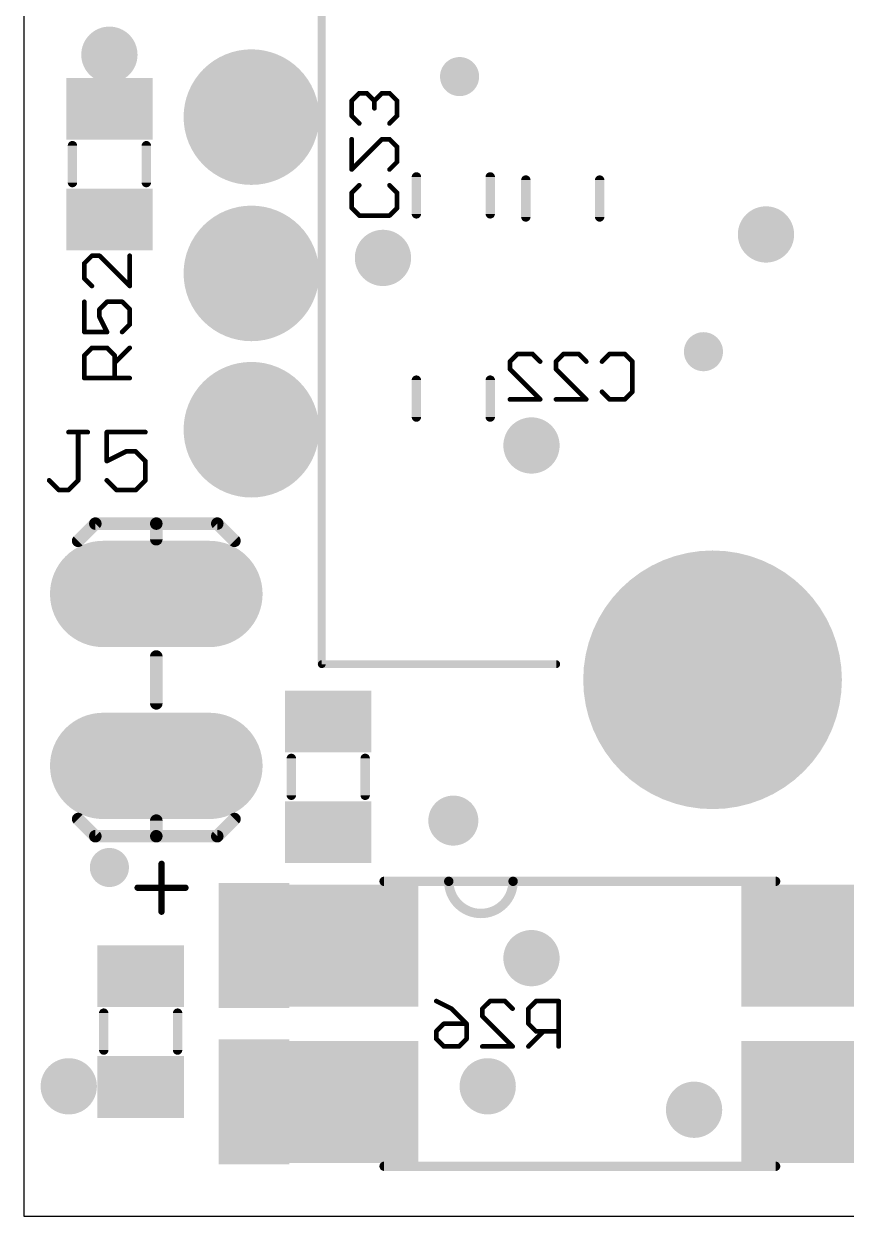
# Model space of a CAD drawing. Extents: x 0 to 96, y -11 to 42.
# Drawn here: x 74.81 to 88.17, y -11 to 8.38 of the extents above; entities that cross this region are included whole.
import ezdxf

# ---------------------------------------------------------------- set-up
doc = ezdxf.new("R2010")
doc.units = 0
for name, color, linetype in [('17', 82, 'CONTINUOUS'), ('18', 82, 'CONTINUOUS'), ('20', 7, 'CONTINUOUS'), ('21', 253, 'CONTINUOUS'), ('22', 253, 'CONTINUOUS'), ('29', 253, 'CONTINUOUS')]:
    doc.layers.add(name, color=color, linetype=linetype)

# ---------------------------------------------------------------- blocks, each defined once
blk = doc.blocks.new('RECT')
blk.add_solid([(-0.5, -0.5), (0.5, -0.5), (-0.5, 0.5), (0.5, 0.5)])
blk = doc.blocks.new('LONGP100')
at = {"const_width": 1}
blk.add_lwpolyline([(-0.5, 0), (0.5, 0)], dxfattribs=at)
at = {"const_width": 0.5}
for points in [[(-0.5, 0.25, 1), (-0.5, -0.25)], [(0.5, -0.25, 1), (0.5, 0.25)]]:
    blk.add_lwpolyline(points, format="xyb", dxfattribs=at)
blk = doc.blocks.new('ROUNDP')
at = {"const_width": 0.5}
blk.add_lwpolyline([(0, -0.25, 1), (0, 0.25, 1), (0, -0.25)], format="xyb", dxfattribs=at)
blk = doc.blocks.new('ROUNDV')
at = {"const_width": 0.5}
blk.add_lwpolyline([(0, -0.25, 1), (0, 0.25, 1), (0, -0.25)], format="xyb", dxfattribs=at)

msp = doc.modelspace()

# ---------------------------------------------------------------- linework, layer by layer
at = {"layer": '20'}
for p, q in [((74.81, 10), (74.81, -11)), ((74.81, -11), (96, -11))]:
    msp.add_line(p, q, dxfattribs=at)
at = {"layer": '21'}
for points, const_width in [([(79.65, -2.03), (79.65, 10.67)], 0.127), ([(75.6, 5.796), (75.6, 6.396)], 0.1524), ([(76.8, 5.796), (76.8, 6.396)], 0.1524), ([(75.9158, 4.6072), (75.793, 4.4843)], 0.0762), ([(75.793, 4.4843), (75.793, 4.2386)], 0.0762), ([(76.0387, 4.6072), (75.9158, 4.6072)], 0.0762), ([(76.5302, 4.1157), (76.0387, 4.6072)], 0.0762), ([(76.5302, 4.6072), (76.5302, 4.1157)], 0.0762), ([(75.793, 4.2386), (75.9158, 4.1157)], 0.0762), ([(75.793, 3.8588), (75.793, 3.3673)], 0.0762), ([(76.0387, 3.7359), (76.1616, 3.8588)], 0.0762), ([(76.1616, 3.8588), (76.4073, 3.8588)], 0.0762), ([(76.4073, 3.8588), (76.5302, 3.7359)], 0.0762), ([(76.0387, 3.613), (76.0387, 3.7359)], 0.0762), ([(76.5302, 3.7359), (76.5302, 3.4901)], 0.0762), ([(76.1616, 3.3673), (76.0387, 3.613)], 0.0762), ([(76.5302, 3.4901), (76.4073, 3.3673)], 0.0762), ([(75.793, 3.3673), (76.1616, 3.3673)], 0.0762), ([(75.793, 2.9875), (75.9158, 3.1103)], 0.0762), ([(75.9158, 3.1103), (76.1616, 3.1103)], 0.0762), ([(76.1616, 3.1103), (76.2845, 2.9875)], 0.0762), ([(76.2845, 2.8646), (76.5302, 3.1103)], 0.0762), ([(75.793, 2.6189), (75.793, 2.9875)], 0.0762), ([(76.2845, 2.9875), (76.2845, 2.6189)], 0.0762), ([(76.5302, 2.6189), (75.793, 2.6189)], 0.0762), ([(75.5356, 1.7407), (75.8492, 1.7407)], 0.0762), ([(75.6924, 0.9569), (75.6924, 1.7407)], 0.0762), ([(76.7847, 1.7407), (76.1576, 1.7407)], 0.0762), ([(76.1576, 1.7407), (76.1576, 1.2704)], 0.0762), ([(76.1576, 1.2704), (76.4712, 1.4272)], 0.0762), ([(76.4712, 1.4272), (76.6279, 1.4272)], 0.0762), ([(76.6279, 1.4272), (76.7847, 1.2704)], 0.0762), ([(76.7847, 1.2704), (76.7847, 0.9569)], 0.0762), ([(75.2221, 0.9569), (75.3789, 0.8001)], 0.0762), ([(75.5356, 0.8001), (75.6924, 0.9569)], 0.0762), ([(76.3144, 0.8001), (76.1576, 0.9569)], 0.0762), ([(76.7847, 0.9569), (76.6279, 0.8001)], 0.0762), ([(75.3789, 0.8001), (75.5356, 0.8001)], 0.0762), ([(76.6279, 0.8001), (76.3144, 0.8001)], 0.0762), ([(75.9714, 0.254), (75.692, -0.0254)], 0.2032), ([(76.962, 0.254), (75.9714, 0.254)], 0.2032), ([(76.962, 0.254), (76.962, 0)], 0.2032), ([(76.962, 0.254), (77.9526, 0.254)], 0.2032), ([(77.9526, 0.254), (78.232, -0.0254)], 0.2032), ([(76.962, -1.905), (76.962, -2.667)], 0.2032), ([(83.46, -2.03), (79.65, -2.03)], 0.127), ([(79.156, -3.5608), (79.156, -4.1608)], 0.1524), ([(80.356, -3.5608), (80.356, -4.1608)], 0.1524), ([(75.9714, -4.826), (75.692, -4.5466)], 0.2032), ([(77.9526, -4.826), (78.232, -4.5466)], 0.2032), ([(76.962, -4.826), (76.962, -4.572)], 0.2032), ([(76.962, -4.826), (75.9714, -4.826)], 0.2032), ([(76.962, -4.826), (77.9526, -4.826)], 0.2032), ([(77.047, -5.2739), (77.047, -6.0535)], 0.1016), ([(76.6572, -5.6637), (77.4368, -5.6637)], 0.1016), ([(80.664, -5.559), (81.714, -5.559)], 0.1524), ([(81.714, -5.559), (82.759, -5.559)], 0.1524), ([(82.759, -5.559), (87.024, -5.559)], 0.1524), ([(76.108, -7.701), (76.108, -8.301)], 0.1524), ([(77.308, -7.701), (77.308, -8.301)], 0.1524), ([(87.024, -10.189), (80.664, -10.189)], 0.1524)]:
    msp.add_lwpolyline(points, dxfattribs=dict(at, const_width=const_width))
for points, const_width in [([(75.6381, 6.396, 1), (75.5619, 6.396)], 0.0762), ([(76.8381, 6.396, 1), (76.7619, 6.396)], 0.0762), ([(75.5619, 5.796, 1), (75.6381, 5.796)], 0.0762), ([(76.7619, 5.796, 1), (76.8381, 5.796)], 0.0762), ([(75.7795, 4.4978, 1), (75.8064, 4.4708)], 0.0381), ([(75.812, 4.4843, 1), (75.7739, 4.4843)], 0.0381), ([(75.9158, 4.6262, 1), (75.9158, 4.5881)], 0.0381), ([(75.9293, 4.5937, 1), (75.9024, 4.6206)], 0.0381), ([(76.0522, 4.6206, 1), (76.0252, 4.5937)], 0.0381), ([(76.0387, 4.5881, 1), (76.0387, 4.6262)], 0.0381), ([(76.5493, 4.6072, 1), (76.5112, 4.6072)], 0.0381), ([(75.8064, 4.252, 1), (75.7795, 4.2251)], 0.0381), ([(75.7739, 4.2386, 1), (75.812, 4.2386)], 0.0381), ([(75.9024, 4.1022, 1), (75.9293, 4.1292)], 0.0381), ([(76.5112, 4.1157, 1), (76.5493, 4.1157)], 0.0381), ([(76.5167, 4.1022, 1), (76.5437, 4.1292)], 0.0381), ([(75.812, 3.8588, 1), (75.7739, 3.8588)], 0.0381), ([(76.1616, 3.8778, 1), (76.1616, 3.8397)], 0.0381), ([(76.1751, 3.8453, 1), (76.1481, 3.8722)], 0.0381), ([(76.4208, 3.8722, 1), (76.3939, 3.8453)], 0.0381), ([(76.4073, 3.8397, 1), (76.4073, 3.8778)], 0.0381), ([(76.0252, 3.7494, 1), (76.0522, 3.7224)], 0.0381), ([(76.0578, 3.7359, 1), (76.0197, 3.7359)], 0.0381), ([(76.5493, 3.7359, 1), (76.5112, 3.7359)], 0.0381), ([(76.5167, 3.7224, 1), (76.5437, 3.7494)], 0.0381), ([(76.0558, 3.6215, 1), (76.0217, 3.6045)], 0.0381), ([(76.0197, 3.613, 1), (76.0578, 3.613)], 0.0381), ([(76.5112, 3.4901, 1), (76.5493, 3.4901)], 0.0381), ([(76.5437, 3.4767, 1), (76.5167, 3.5036)], 0.0381), ([(75.793, 3.3863, 1), (75.793, 3.3482)], 0.0381), ([(75.7739, 3.3673, 1), (75.812, 3.3673)], 0.0381), ([(76.1445, 3.3587, 1), (76.1786, 3.3758)], 0.0381), ([(76.1616, 3.3482, 1), (76.1616, 3.3863)], 0.0381), ([(76.3939, 3.3807, 1), (76.4208, 3.3538)], 0.0381), ([(75.9158, 3.1294, 1), (75.9158, 3.0913)], 0.0381), ([(75.9293, 3.0969, 1), (75.9024, 3.1238)], 0.0381), ([(76.1751, 3.1238, 1), (76.1481, 3.0969)], 0.0381), ([(76.1616, 3.0913, 1), (76.1616, 3.1294)], 0.0381), ([(76.5437, 3.0969, 1), (76.5167, 3.1238)], 0.0381), ([(75.812, 2.9875, 1), (75.7739, 2.9875)], 0.0381), ([(75.7795, 3.0009, 1), (75.8064, 2.974)], 0.0381), ([(76.3035, 2.9875, 1), (76.2654, 2.9875)], 0.0381), ([(76.271, 2.974, 1), (76.2979, 3.0009)], 0.0381), ([(76.271, 2.8781, 1), (76.2979, 2.8511)], 0.0381), ([(75.793, 2.6379, 1), (75.793, 2.5998)], 0.0381), ([(75.7739, 2.6189, 1), (75.812, 2.6189)], 0.0381), ([(76.2654, 2.6189, 1), (76.3035, 2.6189)], 0.0381), ([(76.5302, 2.5998, 1), (76.5302, 2.6379)], 0.0381), ([(75.5356, 1.7598, 1), (75.5356, 1.7217)], 0.0381), ([(75.7114, 1.7407, 1), (75.6734, 1.7407)], 0.0381), ([(75.8492, 1.7217, 1), (75.8492, 1.7598)], 0.0381), ([(76.1576, 1.7598, 1), (76.1576, 1.7217)], 0.0381), ([(76.1767, 1.7407, 1), (76.1386, 1.7407)], 0.0381), ([(76.7847, 1.7217, 1), (76.7847, 1.7598)], 0.0381), ([(76.4712, 1.4462, 1), (76.4712, 1.4081)], 0.0381), ([(76.4797, 1.4101, 1), (76.4626, 1.4442)], 0.0381), ([(76.6414, 1.4406, 1), (76.6144, 1.4137)], 0.0381), ([(76.6279, 1.4081, 1), (76.6279, 1.4462)], 0.0381), ([(76.1491, 1.2874, 1), (76.1661, 1.2534)], 0.0381), ([(76.1386, 1.2704, 1), (76.1767, 1.2704)], 0.0381), ([(76.8037, 1.2704, 1), (76.7656, 1.2704)], 0.0381), ([(76.7712, 1.2569, 1), (76.7982, 1.2839)], 0.0381), ([(75.2356, 0.9703, 1), (75.2086, 0.9434)], 0.0381), ([(75.6734, 0.9569, 1), (75.7114, 0.9569)], 0.0381), ([(75.7059, 0.9434, 1), (75.6789, 0.9703)], 0.0381), ([(76.1711, 0.9703, 1), (76.1441, 0.9434)], 0.0381), ([(76.7656, 0.9569, 1), (76.8037, 0.9569)], 0.0381), ([(76.7982, 0.9434, 1), (76.7712, 0.9703)], 0.0381), ([(75.3789, 0.8192, 1), (75.3789, 0.7811)], 0.0381), ([(75.3654, 0.7866, 1), (75.3923, 0.8136)], 0.0381), ([(75.5222, 0.8136, 1), (75.5491, 0.7866)], 0.0381), ([(75.5356, 0.7811, 1), (75.5356, 0.8192)], 0.0381), ([(76.3144, 0.8192, 1), (76.3144, 0.7811)], 0.0381), ([(76.3009, 0.7866, 1), (76.3279, 0.8136)], 0.0381), ([(76.6144, 0.8136, 1), (76.6414, 0.7866)], 0.0381), ([(76.6279, 0.7811, 1), (76.6279, 0.8192)], 0.0381), ([(75.9714, 0.3048, 1), (75.9714, 0.2032)], 0.1016), ([(76.0073, 0.2181, 1), (75.9355, 0.2899)], 0.1016), ([(77.0128, 0.254, 1), (76.9112, 0.254)], 0.1016), ([(76.962, 0.3048, 1), (76.962, 0.2032)], 0.1016), ([(76.962, 0.2032, 1), (76.962, 0.3048)], 0.1016), ([(77.9885, 0.2899, 1), (77.9167, 0.2181)], 0.1016), ([(77.9526, 0.2032, 1), (77.9526, 0.3048)], 0.1016), ([(75.6561, 0.0105, 1), (75.7279, -0.0613)], 0.1016), ([(76.9112, 0, 1), (77.0128, 0)], 0.1016), ([(78.1961, -0.0613, 1), (78.2679, 0.0105)], 0.1016), ([(77.0128, -1.905, 1), (76.9112, -1.905)], 0.1016), ([(79.65, -1.9983, 1), (79.65, -2.0618)], 0.0635), ([(79.6183, -2.03, 1), (79.6818, -2.03)], 0.0635), ([(83.46, -2.0618, 1), (83.46, -1.9983)], 0.0635), ([(76.9112, -2.667, 1), (77.0128, -2.667)], 0.1016), ([(79.1941, -3.5608, 1), (79.1179, -3.5608)], 0.0762), ([(80.3941, -3.5608, 1), (80.3179, -3.5608)], 0.0762), ([(79.1179, -4.1608, 1), (79.1941, -4.1608)], 0.0762), ([(80.3179, -4.1608, 1), (80.3941, -4.1608)], 0.0762), ([(75.7279, -4.5107, 1), (75.6561, -4.5825)], 0.1016), ([(78.2679, -4.5825, 1), (78.1961, -4.5107)], 0.1016), ([(77.0128, -4.572, 1), (76.9112, -4.572)], 0.1016), ([(75.9714, -4.7752, 1), (75.9714, -4.8768)], 0.1016), ([(75.9355, -4.8619, 1), (76.0073, -4.7901)], 0.1016), ([(76.962, -4.7752, 1), (76.962, -4.8768)], 0.1016), ([(76.9112, -4.826, 1), (77.0128, -4.826)], 0.1016), ([(76.962, -4.8768, 1), (76.962, -4.7752)], 0.1016), ([(77.9167, -4.7901, 1), (77.9885, -4.8619)], 0.1016), ([(77.9526, -4.8768, 1), (77.9526, -4.7752)], 0.1016), ([(77.0724, -5.2739, 1), (77.0216, -5.2739)], 0.0508), ([(76.6572, -5.6383, 1), (76.6572, -5.6891)], 0.0508), ([(77.4368, -5.6891, 1), (77.4368, -5.6383)], 0.0508), ([(80.664, -5.5209, 1), (80.664, -5.5971)], 0.0762), ([(81.714, -5.559, 1), (82.759, -5.559)], 0.1524), ([(81.7521, -5.559, 1), (81.6759, -5.559)], 0.0762), ([(81.714, -5.5209, 1), (81.714, -5.5971)], 0.0762), ([(81.714, -5.5971, 1), (81.714, -5.5209)], 0.0762), ([(82.759, -5.5209, 1), (82.759, -5.5971)], 0.0762), ([(82.7971, -5.559, 1), (82.7209, -5.559)], 0.0762), ([(82.759, -5.5971, 1), (82.759, -5.5209)], 0.0762), ([(87.024, -5.5971, 1), (87.024, -5.5209)], 0.0762), ([(77.0216, -6.0535, 1), (77.0724, -6.0535)], 0.0508), ([(76.1461, -7.701, 1), (76.0699, -7.701)], 0.0762), ([(77.3461, -7.701, 1), (77.2699, -7.701)], 0.0762), ([(76.0699, -8.301, 1), (76.1461, -8.301)], 0.0762), ([(77.2699, -8.301, 1), (77.3461, -8.301)], 0.0762), ([(80.664, -10.1509, 1), (80.664, -10.2271)], 0.0762), ([(87.024, -10.2271, 1), (87.024, -10.1509)], 0.0762)]:
    msp.add_lwpolyline(points, format="xyb", dxfattribs=dict(at, const_width=const_width))
at = {"layer": '22'}
for points, const_width in [([(80.2599, 7.2488), (80.137, 7.1259)], 0.0762), ([(80.3827, 7.2488), (80.2599, 7.2488)], 0.0762), ([(80.5056, 7.1259), (80.3827, 7.2488)], 0.0762), ([(80.6285, 7.2488), (80.5056, 7.1259)], 0.0762), ([(80.7514, 7.2488), (80.6285, 7.2488)], 0.0762), ([(80.8742, 7.1259), (80.7514, 7.2488)], 0.0762), ([(80.137, 7.1259), (80.137, 6.8802)], 0.0762), ([(80.5056, 7.1259), (80.5056, 7.003)], 0.0762), ([(80.8742, 6.8802), (80.8742, 7.1259)], 0.0762), ([(80.137, 6.8802), (80.2599, 6.7573)], 0.0762), ([(80.7514, 6.7573), (80.8742, 6.8802)], 0.0762), ([(80.137, 6.5004), (80.137, 6.0089)], 0.0762), ([(80.137, 6.0089), (80.6285, 6.5004)], 0.0762), ([(80.6285, 6.5004), (80.7514, 6.5004)], 0.0762), ([(80.7514, 6.5004), (80.8742, 6.3775)], 0.0762), ([(80.8742, 6.3775), (80.8742, 6.1317)], 0.0762), ([(80.8742, 6.1317), (80.7514, 6.0089)], 0.0762), ([(81.188, 5.288), (81.188, 5.888)], 0.1524), ([(82.388, 5.288), (82.388, 5.888)], 0.1524), ([(82.966, 5.2372), (82.966, 5.8372)], 0.1524), ([(84.166, 5.2372), (84.166, 5.8372)], 0.1524), ([(80.137, 5.6291), (80.2599, 5.7519)], 0.0762), ([(80.137, 5.3833), (80.137, 5.6291)], 0.0762), ([(80.7514, 5.7519), (80.8742, 5.6291)], 0.0762), ([(80.8742, 5.6291), (80.8742, 5.3833)], 0.0762), ([(80.2599, 5.2605), (80.137, 5.3833)], 0.0762), ([(80.7514, 5.2605), (80.2599, 5.2605)], 0.0762), ([(80.8742, 5.3833), (80.7514, 5.2605)], 0.0762), ([(82.708, 2.8877), (82.8309, 3.0105)], 0.0762), ([(82.708, 2.7648), (82.708, 2.8877)], 0.0762), ([(82.8309, 3.0105), (83.0766, 3.0105)], 0.0762), ([(83.0766, 3.0105), (83.1995, 2.8877)], 0.0762), ([(83.4564, 2.8877), (83.5793, 3.0105)], 0.0762), ([(83.4564, 2.7648), (83.4564, 2.8877)], 0.0762), ([(83.5793, 3.0105), (83.825, 3.0105)], 0.0762), ([(83.825, 3.0105), (83.9479, 2.8877)], 0.0762), ([(84.2048, 2.8877), (84.3277, 3.0105)], 0.0762), ([(84.3277, 3.0105), (84.5734, 3.0105)], 0.0762), ([(84.5734, 3.0105), (84.6963, 2.8877)], 0.0762), ([(84.6963, 2.8877), (84.6963, 2.3962)], 0.0762), ([(83.1995, 2.2733), (82.708, 2.7648)], 0.0762), ([(83.9479, 2.2733), (83.4564, 2.7648)], 0.0762), ([(81.188, 1.986), (81.188, 2.586)], 0.1524), ([(82.388, 1.986), (82.388, 2.586)], 0.1524), ([(84.3277, 2.2733), (84.2048, 2.3962)], 0.0762), ([(84.6963, 2.3962), (84.5734, 2.2733)], 0.0762), ([(82.708, 2.2733), (83.1995, 2.2733)], 0.0762), ([(83.4564, 2.2733), (83.9479, 2.2733)], 0.0762), ([(84.5734, 2.2733), (84.3277, 2.2733)], 0.0762), ([(81.5115, -7.5051), (81.7573, -7.6279)], 0.0762), ([(82.2599, -7.6279), (82.3828, -7.5051)], 0.0762), ([(82.3828, -7.5051), (82.6286, -7.5051)], 0.0762), ([(82.6286, -7.5051), (82.7514, -7.6279)], 0.0762), ([(83.1312, -7.5051), (83.0084, -7.6279)], 0.0762), ([(83.4998, -7.5051), (83.1312, -7.5051)], 0.0762), ([(83.4998, -8.2423), (83.4998, -7.5051)], 0.0762), ([(81.7573, -7.6279), (82.003, -7.8737)], 0.0762), ([(82.2599, -7.7508), (82.2599, -7.6279)], 0.0762), ([(82.7514, -8.2423), (82.2599, -7.7508)], 0.0762), ([(83.0084, -7.6279), (83.0084, -7.8737)], 0.0762), ([(81.5115, -7.9966), (81.6344, -7.8737)], 0.0762), ([(81.6344, -7.8737), (82.003, -7.8737)], 0.0762), ([(82.003, -7.8737), (82.003, -8.1194)], 0.0762), ([(83.0084, -7.8737), (83.1312, -7.9966)], 0.0762), ([(81.5115, -8.1194), (81.5115, -7.9966)], 0.0762), ([(81.6344, -8.2423), (81.5115, -8.1194)], 0.0762), ([(82.003, -8.1194), (81.8801, -8.2423)], 0.0762), ([(83.2541, -7.9966), (83.0084, -8.2423)], 0.0762), ([(83.1312, -7.9966), (83.4998, -7.9966)], 0.0762), ([(81.8801, -8.2423), (81.6344, -8.2423)], 0.0762), ([(82.2599, -8.2423), (82.7514, -8.2423)], 0.0762)]:
    msp.add_lwpolyline(points, dxfattribs=dict(at, const_width=const_width))
for points, const_width in [([(80.2599, 7.2678, 1), (80.2599, 7.2297)], 0.0381), ([(80.2733, 7.2353, 1), (80.2464, 7.2622)], 0.0381), ([(80.3962, 7.2622, 1), (80.3693, 7.2353)], 0.0381), ([(80.3827, 7.2297, 1), (80.3827, 7.2678)], 0.0381), ([(80.6285, 7.2678, 1), (80.6285, 7.2297)], 0.0381), ([(80.642, 7.2353, 1), (80.615, 7.2622)], 0.0381), ([(80.7648, 7.2622, 1), (80.7379, 7.2353)], 0.0381), ([(80.7514, 7.2297, 1), (80.7514, 7.2678)], 0.0381), ([(80.1235, 7.1394, 1), (80.1505, 7.1124)], 0.0381), ([(80.156, 7.1259, 1), (80.118, 7.1259)], 0.0381), ([(80.4921, 7.1394, 1), (80.5191, 7.1124)], 0.0381), ([(80.5247, 7.1259, 1), (80.4866, 7.1259)], 0.0381), ([(80.4866, 7.003, 1), (80.5247, 7.003)], 0.0381), ([(80.4921, 7.1124, 1), (80.5191, 7.1394)], 0.0381), ([(80.8933, 7.1259, 1), (80.8552, 7.1259)], 0.0381), ([(80.8608, 7.1124, 1), (80.8877, 7.1394)], 0.0381), ([(80.1505, 6.8936, 1), (80.1235, 6.8667)], 0.0381), ([(80.118, 6.8802, 1), (80.156, 6.8802)], 0.0381), ([(80.2464, 6.7438, 1), (80.2733, 6.7708)], 0.0381), ([(80.7379, 6.7708, 1), (80.7648, 6.7438)], 0.0381), ([(80.8552, 6.8802, 1), (80.8933, 6.8802)], 0.0381), ([(80.8877, 6.8667, 1), (80.8608, 6.8936)], 0.0381), ([(80.156, 6.5004, 1), (80.118, 6.5004)], 0.0381), ([(80.6285, 6.5194, 1), (80.6285, 6.4813)], 0.0381), ([(80.642, 6.4869, 1), (80.615, 6.5138)], 0.0381), ([(80.7648, 6.5138, 1), (80.7379, 6.4869)], 0.0381), ([(80.7514, 6.4813, 1), (80.7514, 6.5194)], 0.0381), ([(80.8933, 6.3775, 1), (80.8552, 6.3775)], 0.0381), ([(80.8608, 6.364, 1), (80.8877, 6.391)], 0.0381), ([(80.1235, 6.0223, 1), (80.1505, 5.9954)], 0.0381), ([(80.118, 6.0089, 1), (80.156, 6.0089)], 0.0381), ([(80.7379, 6.0223, 1), (80.7648, 5.9954)], 0.0381), ([(80.8552, 6.1317, 1), (80.8933, 6.1317)], 0.0381), ([(80.8877, 6.1183, 1), (80.8608, 6.1452)], 0.0381), ([(81.2261, 5.888, 1), (81.1499, 5.888)], 0.0762), ([(82.4261, 5.888, 1), (82.3499, 5.888)], 0.0762), ([(83.0041, 5.8372, 1), (82.9279, 5.8372)], 0.0762), ([(84.2041, 5.8372, 1), (84.1279, 5.8372)], 0.0762), ([(80.1235, 5.6425, 1), (80.1505, 5.6156)], 0.0381), ([(80.156, 5.6291, 1), (80.118, 5.6291)], 0.0381), ([(80.2733, 5.7385, 1), (80.2464, 5.7654)], 0.0381), ([(80.7648, 5.7654, 1), (80.7379, 5.7385)], 0.0381), ([(80.8933, 5.6291, 1), (80.8552, 5.6291)], 0.0381), ([(80.8608, 5.6156, 1), (80.8877, 5.6425)], 0.0381), ([(80.1505, 5.3968, 1), (80.1235, 5.3699)], 0.0381), ([(80.118, 5.3833, 1), (80.156, 5.3833)], 0.0381), ([(80.2599, 5.2795, 1), (80.2599, 5.2414)], 0.0381), ([(80.2464, 5.247, 1), (80.2733, 5.2739)], 0.0381), ([(80.7379, 5.2739, 1), (80.7648, 5.247)], 0.0381), ([(80.7514, 5.2414, 1), (80.7514, 5.2795)], 0.0381), ([(80.8552, 5.3833, 1), (80.8933, 5.3833)], 0.0381), ([(80.8877, 5.3699, 1), (80.8608, 5.3968)], 0.0381), ([(81.1499, 5.288, 1), (81.2261, 5.288)], 0.0762), ([(82.3499, 5.288, 1), (82.4261, 5.288)], 0.0762), ([(82.9279, 5.2372, 1), (83.0041, 5.2372)], 0.0762), ([(84.1279, 5.2372, 1), (84.2041, 5.2372)], 0.0762), ([(82.727, 2.8877, 1), (82.6889, 2.8877)], 0.0381), ([(82.6945, 2.9011, 1), (82.7215, 2.8742)], 0.0381), ([(82.8309, 3.0296, 1), (82.8309, 2.9915)], 0.0381), ([(82.8443, 2.9971, 1), (82.8174, 3.024)], 0.0381), ([(83.0901, 3.024, 1), (83.0631, 2.9971)], 0.0381), ([(83.0766, 2.9915, 1), (83.0766, 3.0296)], 0.0381), ([(83.186, 2.8742, 1), (83.2129, 2.9011)], 0.0381), ([(83.4429, 2.9011, 1), (83.4699, 2.8742)], 0.0381), ([(83.4754, 2.8877, 1), (83.4374, 2.8877)], 0.0381), ([(83.5793, 3.0296, 1), (83.5793, 2.9915)], 0.0381), ([(83.5927, 2.9971, 1), (83.5658, 3.024)], 0.0381), ([(83.8385, 3.024, 1), (83.8115, 2.9971)], 0.0381), ([(83.825, 2.9915, 1), (83.825, 3.0296)], 0.0381), ([(83.9344, 2.8742, 1), (83.9614, 2.9011)], 0.0381), ([(84.1913, 2.9011, 1), (84.2183, 2.8742)], 0.0381), ([(84.3277, 3.0296, 1), (84.3277, 2.9915)], 0.0381), ([(84.3412, 2.9971, 1), (84.3142, 3.024)], 0.0381), ([(84.5869, 3.024, 1), (84.56, 2.9971)], 0.0381), ([(84.5734, 2.9915, 1), (84.5734, 3.0296)], 0.0381), ([(84.7154, 2.8877, 1), (84.6773, 2.8877)], 0.0381), ([(84.6828, 2.8742, 1), (84.7098, 2.9011)], 0.0381), ([(82.7215, 2.7783, 1), (82.6945, 2.7513)], 0.0381), ([(82.6889, 2.7648, 1), (82.727, 2.7648)], 0.0381), ([(83.4699, 2.7783, 1), (83.4429, 2.7513)], 0.0381), ([(83.4374, 2.7648, 1), (83.4754, 2.7648)], 0.0381), ([(81.2261, 2.586, 1), (81.1499, 2.586)], 0.0762), ([(82.4261, 2.586, 1), (82.3499, 2.586)], 0.0762), ([(84.2183, 2.4096, 1), (84.1913, 2.3827)], 0.0381), ([(84.6773, 2.3962, 1), (84.7154, 2.3962)], 0.0381), ([(84.7098, 2.3827, 1), (84.6828, 2.4096)], 0.0381), ([(82.708, 2.2924, 1), (82.708, 2.2543)], 0.0381), ([(83.186, 2.2598, 1), (83.2129, 2.2868)], 0.0381), ([(83.1995, 2.2543, 1), (83.1995, 2.2924)], 0.0381), ([(83.4564, 2.2924, 1), (83.4564, 2.2543)], 0.0381), ([(83.9344, 2.2598, 1), (83.9614, 2.2868)], 0.0381), ([(83.9479, 2.2543, 1), (83.9479, 2.2924)], 0.0381), ([(84.3277, 2.2924, 1), (84.3277, 2.2543)], 0.0381), ([(84.3142, 2.2598, 1), (84.3412, 2.2868)], 0.0381), ([(84.56, 2.2868, 1), (84.5869, 2.2598)], 0.0381), ([(84.5734, 2.2543, 1), (84.5734, 2.2924)], 0.0381), ([(81.1499, 1.986, 1), (81.2261, 1.986)], 0.0762), ([(82.3499, 1.986, 1), (82.4261, 1.986)], 0.0762), ([(81.5201, -7.488, 1), (81.503, -7.5221)], 0.0381), ([(82.3828, -7.486, 1), (82.3828, -7.5241)], 0.0381), ([(82.3963, -7.5185, 1), (82.3693, -7.4916)], 0.0381), ([(82.642, -7.4916, 1), (82.6151, -7.5185)], 0.0381), ([(82.6286, -7.5241, 1), (82.6286, -7.486)], 0.0381), ([(83.1312, -7.486, 1), (83.1312, -7.5241)], 0.0381), ([(83.1447, -7.5185, 1), (83.1178, -7.4916)], 0.0381), ([(83.5189, -7.5051, 1), (83.4808, -7.5051)], 0.0381), ([(83.4998, -7.5241, 1), (83.4998, -7.486)], 0.0381), ([(81.7707, -7.6145, 1), (81.7438, -7.6414)], 0.0381), ([(81.7488, -7.645, 1), (81.7658, -7.6109)], 0.0381), ([(82.2734, -7.7373, 1), (82.2465, -7.7643)], 0.0381), ([(82.279, -7.6279, 1), (82.2409, -7.6279)], 0.0381), ([(82.2465, -7.6145, 1), (82.2734, -7.6414)], 0.0381), ([(82.2409, -7.7508, 1), (82.279, -7.7508)], 0.0381), ([(82.738, -7.6414, 1), (82.7649, -7.6145)], 0.0381), ([(83.0274, -7.6279, 1), (82.9893, -7.6279)], 0.0381), ([(82.9949, -7.6145, 1), (83.0218, -7.6414)], 0.0381), ([(81.6344, -7.8546, 1), (81.6344, -7.8927)], 0.0381), ([(81.6479, -7.8872, 1), (81.6209, -7.8602)], 0.0381), ([(82.0221, -7.8737, 1), (81.984, -7.8737)], 0.0381), ([(81.9895, -7.8872, 1), (82.0165, -7.8602)], 0.0381), ([(82.003, -7.8927, 1), (82.003, -7.8546)], 0.0381), ([(83.0218, -7.8602, 1), (82.9949, -7.8872)], 0.0381), ([(82.9893, -7.8737, 1), (83.0274, -7.8737)], 0.0381), ([(81.5306, -7.9966, 1), (81.4925, -7.9966)], 0.0381), ([(81.4981, -7.9831, 1), (81.525, -8.01)], 0.0381), ([(81.525, -8.106, 1), (81.4981, -8.1329)], 0.0381), ([(81.4925, -8.1194, 1), (81.5306, -8.1194)], 0.0381), ([(81.984, -8.1194, 1), (82.0221, -8.1194)], 0.0381), ([(82.0165, -8.1329, 1), (81.9895, -8.106)], 0.0381), ([(83.1312, -7.9775, 1), (83.1312, -8.0156)], 0.0381), ([(83.1178, -8.01, 1), (83.1447, -7.9831)], 0.0381), ([(83.2676, -8.01, 1), (83.2406, -7.9831)], 0.0381), ([(83.4998, -8.0156, 1), (83.4998, -7.9775)], 0.0381), ([(81.6344, -8.2233, 1), (81.6344, -8.2614)], 0.0381), ([(81.6209, -8.2558, 1), (81.6479, -8.2288)], 0.0381), ([(81.8667, -8.2288, 1), (81.8936, -8.2558)], 0.0381), ([(81.8801, -8.2614, 1), (81.8801, -8.2233)], 0.0381), ([(82.2599, -8.2233, 1), (82.2599, -8.2614)], 0.0381), ([(82.738, -8.2558, 1), (82.7649, -8.2288)], 0.0381), ([(82.7514, -8.2614, 1), (82.7514, -8.2233)], 0.0381), ([(82.9949, -8.2288, 1), (83.0218, -8.2558)], 0.0381), ([(83.4808, -8.2423, 1), (83.5189, -8.2423)], 0.0381)]:
    msp.add_lwpolyline(points, format="xyb", dxfattribs=dict(at, const_width=const_width))

# ---------------------------------------------------------------- block references
at = {"layer": '17', "rotation": 180}
for name, p, xscale, yscale in [('ROUNDP', (78.507, 6.86), 2, 2), ('ROUNDP', (78.507, 6.86), 2, 2), ('ROUNDP', (78.507, 4.32), 2, 2), ('ROUNDP', (78.507, 4.32), 2, 2), ('ROUNDP', (78.507, 1.78), 2, 2), ('ROUNDP', (78.507, 1.78), 2, 2), ('LONGP100', (76.962, -0.889), 1.524, 1.524), ('LONGP100', (76.962, -0.889), 1.524, 1.524), ('ROUNDP', (86, -2.284), 4, 4), ('ROUNDP', (86, -2.284), 4, 4), ('LONGP100', (76.962, -3.683), 1.524, 1.524), ('LONGP100', (76.962, -3.683), 1.524, 1.524)]:
    msp.add_blockref(name, p, dxfattribs=dict(at, xscale=xscale, yscale=yscale))
at = {"layer": '18'}
for p, xscale, yscale in [((76.2, 7.874), 0.9144, 0.9144), ((81.8896, 7.5184), 0.635, 0.635), ((86.868, 4.953), 0.9144, 0.9144), ((80.645, 4.572), 0.9144, 0.9144), ((85.852, 3.048), 0.635, 0.635), ((83.058, 1.524), 0.9144, 0.9144), ((81.788, -4.572), 0.8128, 0.8128), ((76.2, -5.334), 0.635, 0.635), ((83.058, -6.8072), 0.9144, 0.9144), ((75.5396, -8.89), 0.9144, 0.9144), ((82.3468, -8.89), 0.9144, 0.9144), ((85.6996, -9.271), 0.9144, 0.9144)]:
    msp.add_blockref('ROUNDV', p, dxfattribs=dict(at, xscale=xscale, yscale=yscale))
at = {"layer": '29'}
for name, p, xscale, yscale, rotation in [('ROUNDP', (78.507, 6.86), 2.2032, 2.2032, 180), ('RECT', (76.2, 6.996), 1.0032, 1.4032, 90), ('RECT', (76.2, 5.196), 1.0032, 1.4032, 90), ('ROUNDP', (78.507, 4.32), 2.2032, 2.2032, 180), ('ROUNDP', (78.507, 1.78), 2.2032, 2.2032, 180), ('LONGP100', (76.962, -0.889), 1.7272, 1.7272, 180), ('ROUNDP', (86, -2.284), 4.2032, 4.2032, 180), ('RECT', (79.756, -2.9608), 1.0032, 1.4032, 270), ('LONGP100', (76.962, -3.683), 1.7272, 1.7272, 180), ('RECT', (79.756, -4.7608), 1.0032, 1.4032, 270), ('RECT', (80.119, -6.604), 1.9832, 2.2032, 270), ('RECT', (87.569, -6.604), 1.9832, 2.2032, 90), ('RECT', (76.708, -7.101), 1.0032, 1.4032, 270), ('RECT', (80.119, -9.144), 1.9832, 2.2032, 270), ('RECT', (87.569, -9.144), 1.9832, 2.2032, 90), ('RECT', (76.708, -8.901), 1.0032, 1.4032, 270)]:
    msp.add_blockref(name, p, dxfattribs=dict(at, xscale=xscale, yscale=yscale, rotation=rotation))
at = {"layer": '29', "xscale": 1.143, "yscale": 2.032}
for p in [(78.5495, -6.604), (78.5495, -9.144)]:
    msp.add_blockref('RECT', p, dxfattribs=at)

doc.saveas('drawing.dxf')
